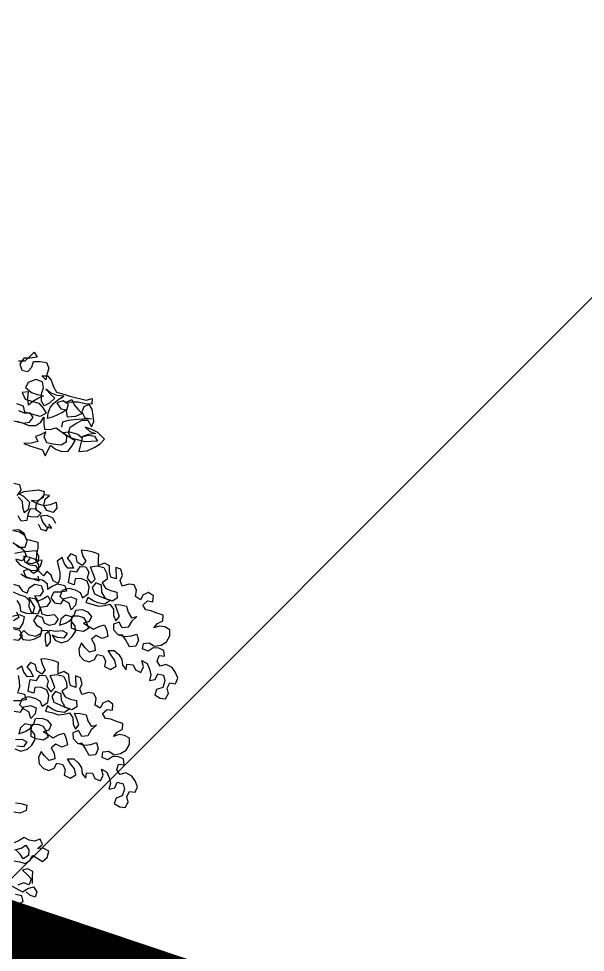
# Model space of a CAD drawing. Header units: inches. Extents: x 350994 to 353538, y 1581369 to 1583842.
# Drawn here: x 351464.888 to 351466.724, y 1583394.897 to 1583397.921 of the extents above; entities that cross this region are included whole.
import ezdxf

# ---------------------------------------------------------------- set-up
doc = ezdxf.new("R2010")
doc.units = ezdxf.units.IN
doc.header["$MEASUREMENT"] = 0
doc.linetypes.add('1', pattern=[0])
doc.layers.add('FOREST', color=96, linetype='Continuous')
doc.layers.add('TREE', color=81, linetype='1')

# ---------------------------------------------------------------- blocks, each defined once
blk = doc.blocks.new('TREE_4')
at = {"color": 94}
for points in [[(1238.8, 8065.7), (1276.4, 8074.4), (1293.8, 8103.3), (1314.1, 8135.1), (1337.2, 8111.9), (1299.6, 8097.5), (1264.9, 8088.8), (1250.4, 8048.4), (1270.6, 8019.4), (1305.3, 8019.4), (1322.6, 8048.3), (1322.7, 8083), (1360.3, 8091.6), (1397.9, 8094.5), (1418.1, 8065.6), (1415.1, 8028), (1418, 7996.2), (1389.1, 8013.6), (1420.9, 8022.2), (1446.9, 8001.9), (1470, 7967.2), (1493.1, 7941.2), (1536.5, 7941.1), (1574.1, 7938.2), (1669.5, 7938.1), (1701.3, 7955.4), (1707.1, 7923.6), (1669.5, 7915), (1629, 7915), (1591.4, 7906.4), (1559.6, 7897.7), (1588.5, 7920.8), (1608.7, 7894.8), (1637.6, 7874.5), (1666.5, 7857.2), (1631.8, 7831.2), (1588.4, 7816.8), (1574, 7851.5), (1576.9, 7889.1), (1542.3, 7903.5), (1510.4, 7883.3), (1539.3, 7854.4), (1574, 7857.3), (1550.9, 7834.1), (1507.5, 7799.5), (1478.5, 7782.2), (1475.7, 7814), (1478.6, 7848.7), (1493.1, 7877.6), (1516.2, 7906.5), (1539.4, 7929.6), (1501.8, 7923.8), (1461.3, 7929.6), (1429.5, 7944.1), (1464.2, 7921), (1493.1, 7906.5), (1469.9, 7871.8), (1443.9, 7848.7), (1420.8, 7871.8), (1412.2, 7912.3), (1415.1, 7949.9), (1400.7, 7981.7), (1360.2, 7984.7), (1322.6, 7958.7), (1313.9, 7926.9), (1354.3, 7906.6), (1389, 7903.7), (1426.6, 7903.6), (1400.6, 7883.4), (1374.5, 7857.4), (1354.3, 7831.4), (1339.8, 7871.9), (1337, 7906.6), (1302.3, 7895.1), (1328.3, 7860.4), (1371.6, 7857.4), (1409.2, 7857.4), (1441, 7834.2), (1464.1, 7811.1), (1435.2, 7785.1), (1377.3, 7785.1), (1342.6, 7788.1), (1328.2, 7819.9), (1287.7, 7822.8)], [(1305.1, 7788.1), (1339.8, 7782.3), (1371.6, 7790.9), (1394.7, 7767.8), (1380.2, 7736), (1351.3, 7721.6), (1293.4, 7721.6)], [(1310.8, 7727.4), (1348.4, 7724.5), (1383.1, 7718.6), (1423.5, 7727.3), (1446.7, 7753.3), (1455.4, 7785.1), (1464, 7750.4), (1475.6, 7718.6), (1507.4, 7724.3), (1539.2, 7741.6), (1608.6, 7712.7), (1614.3, 7675.1), (1591.2, 7652), (1544.9, 7646.2), (1507.3, 7646.2), (1484.2, 7675.2), (1487.1, 7707), (1464, 7683.9), (1435.1, 7666.6), (1455.3, 7640.5), (1420.6, 7623.2), (1380.1, 7611.7), (1423.4, 7605.8), (1461, 7602.9), (1492.8, 7600), (1515.9, 7571.1), (1524.6, 7605.8), (1530.4, 7637.6), (1565.1, 7623.1), (1602.7, 7617.2), (1637.4, 7628.8), (1651.9, 7660.6), (1663.5, 7695.3), (1611.5, 7712.7), (1579.7, 7724.2), (1620.2, 7738.7), (1669.3, 7735.7), (1698.2, 7721.2), (1698.1, 7640.3), (1744.4, 7654.7), (1782, 7686.5), (1808.1, 7712.5), (1825.5, 7744.3), (1779.2, 7773.2), (1741.6, 7781.9), (1701.2, 7784.9), (1733, 7767.5), (1767.6, 7764.6), (1727.2, 7747.2), (1695.3, 7727), (1730, 7744.3), (1764.7, 7747.2), (1787.8, 7724.1), (1721.3, 7703.9), (1637.5, 7704), (1614.4, 7732.9), (1617.3, 7764.7), (1643.3, 7793.6), (1675.2, 7819.6), (1707, 7828.2), (1735.9, 7796.4), (1741.7, 7828.2), (1730.1, 7860), (1715.7, 7894.7), (1692.6, 7917.9), (1666.6, 7897.6), (1660.8, 7865.8), (1686.8, 7836.9), (1724.3, 7839.8), (1675.2, 7825.4), (1628.9, 7810.9), (1597.1, 7799.4), (1568.2, 7782.1), (1568.1, 7753.2)], [(1541.5, 7262.6), (1503.9, 7254), (1498.1, 7219.3), (1501, 7184.6), (1469.2, 7173), (1446.1, 7199.1)], [(1376.8, 7375.5), (1411.5, 7375.5), (1426, 7346.6), (1411.5, 7311.9)], [(1420.1, 7306.1), (1449, 7285.8), (1457.7, 7254), (1475, 7225.1), (1495.3, 7251.1), (1492.4, 7288.7), (1452, 7314.7), (1420.2, 7323.4), (1446.2, 7343.6), (1492.5, 7360.9), (1524.3, 7372.5), (1559, 7369.6), (1561.8, 7334.9), (1532.9, 7306), (1498.2, 7303.1), (1535.8, 7294.4), (1576.3, 7291.5), (1611, 7305.9), (1639.9, 7326.1), (1651.4, 7294.3), (1637, 7265.4), (1599.4, 7268.3), (1576.3, 7291.5), (1573.4, 7329.1), (1593.7, 7355.1), (1561.9, 7352.2), (1544.5, 7320.4), (1530, 7291.5), (1532.9, 7259.7), (1570.4, 7245.2), (1553.1, 7216.3), (1518.4, 7210.6), (1503.9, 7210.6)], [(1665.8, 7207.6), (1642.7, 7233.6), (1608, 7239.4), (1570.4, 7227.9), (1590.6, 7198.9), (1616.6, 7175.8), (1651.3, 7175.8), (1628.2, 7193.1)], [(1567.5, 7181.6), (1590.6, 7155.6), (1622.4, 7152.7), (1631.1, 7181.6)], [(1492.1, 6947.5), (1521, 6927.2), (1552.8, 6918.5), (1587.5, 6912.7), (1619.3, 6918.5), (1639.6, 6947.4), (1639.6, 6982.1), (1607.8, 6976.3), (1602, 7011), (1602.1, 7045.7), (1593.4, 7077.5), (1524, 7077.6), (1503.8, 7109.4), (1469.1, 7121), (1434.4, 7109.5)], [(1460.4, 7040), (1492.2, 7025.6), (1526.9, 7034.2), (1529.8, 7068.9), (1509.6, 7097.8), (1474.9, 7109.4), (1440.2, 7109.5)], [(1451.7, 7042.9), (1492.2, 7028.4), (1524, 7014), (1544.2, 6987.9), (1529.7, 6953.2), (1492.1, 6953.3)], [(1477.7, 6985.1), (1512.4, 7002.4), (1552.9, 7016.8), (1590.5, 7028.4), (1613.6, 7002.3), (1619.3, 6970.5), (1587.5, 6950.3), (1555.7, 6947.4), (1570.2, 6976.3)], [(1586.2, 6502), (1618, 6504.9), (1632.5, 6533.8), (1609.4, 6559.8), (1574.7, 6559.8)], [(1566.1, 6661), (1586.3, 6632.1), (1560.3, 6606.1)], [(1568.9, 6568.5), (1606.5, 6571.4), (1618.1, 6606.1), (1618.1, 6643.6), (1586.3, 6646.6), (1548.7, 6629.3)], [(1551.7, 6724.7), (1574.8, 6701.5), (1586.3, 6669.7), (1623.9, 6666.8), (1658.6, 6672.5), (1661.6, 6710.1), (1615.3, 6756.4), (1650, 6759.3), (1676, 6739), (1693.4, 6710.1), (1687.5, 6675.4), (1652.8, 6672.5), (1629.7, 6704.4), (1624, 6739.1), (1595.1, 6756.4), (1557.5, 6759.4), (1522.8, 6765.2)], [(1511.3, 6811.4), (1543.1, 6808.5), (1569.1, 6785.4), (1600.9, 6779.6), (1603.8, 6811.4), (1629.9, 6840.2), (1667.5, 6840.2), (1687.7, 6811.3), (1676.1, 6779.5), (1644.3, 6773.7), (1670.3, 6747.7), (1696.3, 6767.9), (1719.5, 6791), (1742.6, 6765), (1728.1, 6730.3), (1693.4, 6715.9), (1710.7, 6684), (1742.5, 6681.1), (1780.1, 6695.5), (1809, 6678.2), (1797.4, 6643.5), (1768.5, 6629.1), (1736.7, 6634.9), (1719.3, 6663.8), (1684.6, 6666.7), (1673.1, 6634.9), (1696.2, 6611.8), (1728, 6603.1), (1730.8, 6571.3), (1704.8, 6548.2), (1664.3, 6548.2), (1632.5, 6565.6), (1615.1, 6536.7), (1638.2, 6513.5), (1675.8, 6519.3), (1704.8, 6533.7), (1730.8, 6556.8), (1733.7, 6591.5), (1765.5, 6597.3), (1785.8, 6571.2), (1794.4, 6536.5), (1779.9, 6507.6), (1765.5, 6542.3), (1756.8, 6577), (1777.1, 6603), (1811.8, 6605.9), (1846.5, 6617.4), (1878.3, 6608.7), (1866.7, 6576.9), (1829.1, 6571.2), (1797.3, 6577), (1820.4, 6553.8), (1858, 6548), (1892.7, 6568.2), (1910.1, 6597.1), (1921.7, 6628.9), (1913.1, 6660.7), (1887.1, 6681), (1884.2, 6712.8), (1916, 6721.4), (1947.8, 6718.5), (1970.9, 6695.4), (1991.1, 6663.5), (1968, 6640.4), (1927.5, 6637.6), (1895.7, 6643.4), (1887, 6675.2), (1881.3, 6707), (1843.7, 6707), (1823.4, 6678.2), (1823.4, 6643.5), (1855.2, 6663.7), (1878.4, 6686.8), (1892.9, 6718.6), (1895.8, 6750.4), (1930.5, 6761.9), (1962.3, 6756.1), (1991.2, 6735.8), (1985.4, 6704), (1956.4, 6686.7), (1988.2, 6678), (2020, 6666.4), (2046.1, 6689.5), (2075, 6706.8), (2095.2, 6677.9), (2109.7, 6646.1), (2080.7, 6625.9), (2043.1, 6634.6), (2022.9, 6608.6), (2046, 6582.5), (2057.5, 6550.7), (2028.6, 6533.4), (1996.8, 6553.7), (1970.8, 6573.9), (1965, 6536.4), (1976.5, 6501.6), (2008.3, 6481.4), (2040.1, 6478.5), (2066.1, 6498.7), (2074.8, 6530.5), (2109.5, 6530.4), (2129.8, 6504.4), (2132.6, 6472.6), (2170.2, 6463.9), (2196.2, 6489.9), (2181.8, 6521.7), (2152.9, 6544.9), (2129.8, 6568), (2164.5, 6576.6), (2196.3, 6559.3), (2219.4, 6536.1), (2231, 6504.3), (2257, 6484), (2254.1, 6515.8), (2288.8, 6521.6), (2309, 6495.6), (2343.7, 6489.7), (2349.5, 6524.4), (2332.2, 6556.3), (2366.9, 6547.5), (2387.1, 6518.6), (2401.5, 6489.7), (2401.5, 6455), (2433.3, 6469.4), (2439.1, 6504.1), (2473.8, 6504.1), (2488.3, 6475.2), (2485.3, 6434.7), (2453.5, 6414.5), (2450.6, 6382.7), (2485.3, 6371.1), (2517.1, 6373.9), (2525.8, 6408.6), (2511.4, 6437.5), (2520.1, 6469.3), (2551.9, 6472.2), (2557.7, 6506.9), (2537.5, 6535.8), (2511.5, 6559), (2473.9, 6567.7), (2442.1, 6550.4), (2419, 6573.5), (2421.9, 6608.2), (2453.7, 6611.1), (2442.1, 6642.9), (2410.3, 6648.7), (2378.5, 6643), (2355.4, 6617), (2320.7, 6622.8), (2317.8, 6654.6), (2349.6, 6666.1), (2384.3, 6654.5), (2419, 6668.9), (2445.1, 6694.9), (2456.7, 6732.5), (2448, 6767.2), (2416.2, 6775.9), (2384.4, 6773.1), (2355.5, 6755.7), (2370, 6784.6), (2396, 6807.7), (2390.3, 6839.5), (2352.7, 6842.5), (2318, 6848.3), (2286.2, 6845.4), (2263.1, 6868.6), (2283.4, 6897.5), (2315.2, 6900.3), (2309.4, 6935), (2277.6, 6946.6), (2251.6, 6926.4), (2242.9, 6894.6), (2211.1, 6906.2), (2208.2, 6943.8), (2188, 6969.8), (2156.2, 6967), (2121.5, 6946.8), (2104.2, 6975.7), (2110, 7007.5), (2092.7, 7039.3), (2060.9, 7042.2), (2078.2, 6978.6), (2046.3, 6981.5), (2031.9, 7010.5), (2023.3, 7042.3), (1991.5, 7051), (1962.5, 7030.8), (1953.9, 7062.6), (1948.1, 7094.4), (1913.5, 7097.3), (1878.8, 7097.3), (1844.1, 7091.6), (1861.4, 7059.8), (1884.5, 7036.6), (1870, 7007.7), (1838.2, 7019.3), (1823.8, 7051.1), (1792, 7056.9), (1777.5, 7028), (1806.4, 7007.8), (1826.6, 6981.7), (1794.8, 6973.1), (1768.8, 6993.4), (1748.6, 7025.2), (1725.4, 6999.2), (1739.9, 6967.4), (1754.3, 6938.4), (1762.9, 6906.6), (1760, 6874.8), (1728.2, 6883.5), (1710.9, 6912.5), (1682, 6926.9), (1667.5, 6898), (1635.7, 6918.3), (1627.1, 6953), (1601.1, 6979.1), (1566.4, 6982), (1531.7, 6982), (1543.2, 6950.2), (1577.9, 6941.5), (1609.7, 6944.4), (1632.8, 6921.2), (1609.7, 6898.1), (1577.9, 6912.6), (1549, 6898.1), (1569.2, 6869.2), (1603.9, 6866.3), (1635.7, 6872), (1667.5, 6874.9), (1699.3, 6860.4), (1707.9, 6828.6), (1731.1, 6851.7), (1757.1, 6871.9), (1800.5, 6871.9), (1817.8, 6843), (1783.1, 6828.5), (1748.4, 6819.9), (1739.7, 6785.2), (1765.7, 6762.1), (1803.3, 6764.9), (1814.9, 6799.6), (1849.6, 6816.9), (1884.3, 6811.1), (1887.1, 6776.4), (1869.8, 6744.6), (1849.6, 6779.3), (1817.8, 6788), (1788.9, 6805.4), (1794.7, 6843), (1826.5, 6863.2), (1864.1, 6863.2), (1895.9, 6854.5), (1916.1, 6828.4), (1942.1, 6857.3), (1939.3, 6897.8), (1919.1, 6926.7), (1881.5, 6932.5), (1849.7, 6923.9), (1852.5, 6889.2), (1817.9, 6892.1), (1815, 6929.7), (1812.1, 6961.5), (1849.7, 6964.4), (1861.3, 6999.1), (1893.1, 7004.8), (1916.2, 6978.8), (1916.2, 6944.1), (1945.1, 6920.9), (1962.5, 6949.8), (1939.4, 6981.6), (1919.2, 7010.6), (1953.9, 7025), (1994.3, 7025), (2020.3, 6996), (2029, 6964.2), (2005.8, 6938.2), (2031.8, 6912.2), (2063.6, 6906.3), (2101.2, 6906.3), (2109.9, 6871.6), (2086.7, 6848.5), (2046.2, 6854.3), (2017.3, 6886.2), (2005.8, 6923.7), (1971.1, 6929.6), (1956.6, 6897.8), (1976.9, 6865.9), (2008.7, 6860.1), (2043.3, 6854.3), (2075.1, 6851.4), (2049.1, 6822.5), (2008.6, 6819.7), (1976.8, 6825.5), (1945, 6837.1), (1942.1, 6805.3), (1985.5, 6805.2), (2017.3, 6802.3), (2049.1, 6813.8), (2078, 6828.3), (2104, 6805.1), (2112.7, 6770.4), (2132.9, 6744.4), (2147.4, 6773.3), (2127.1, 6805.1), (2106.9, 6834), (2138.7, 6839.8), (2173.4, 6839.7), (2190.8, 6807.9), (2216.8, 6781.9), (2245.7, 6796.3), (2222.5, 6761.6), (2210.9, 6724.1), (2179.1, 6712.5), (2153.1, 6741.5), (2124.2, 6721.2), (2132.8, 6689.4), (2164.6, 6669.2), (2208, 6669.1), (2239.8, 6680.7), (2268.7, 6698), (2286, 6666.2), (2280.2, 6628.6), (2245.5, 6617.1), (2213.7, 6651.8), (2187.7, 6674.9), (2167.5, 6666.3)], [(1538.3, 6878.1), (1575.9, 6866.5), (1619.2, 6866.4), (1651, 6863.5), (1639.5, 6889.5)], [(1732.3, 5944.6), (1767, 5956.2), (1798.8, 5947.5), (1787.2, 5915.7), (1749.6, 5909.9)], [(1741, 5892.6), (1778.5, 5886.8), (1813.3, 5907), (1830.6, 5935.9), (1842.2, 5967.7), (1833.6, 5999.5), (1807.6, 6019.8), (1804.7, 6051.6), (1836.5, 6060.2), (1868.3, 6057.3), (1891.4, 6034.1), (1911.6, 6002.3), (1888.5, 5979.2), (1848, 5976.3), (1816.2, 5982.2), (1807.6, 6014), (1801.8, 6045.8), (1764.2, 6045.8), (1744, 6016.9), (1743.9, 5982.2), (1775.8, 6002.4), (1798.9, 6025.5), (1813.4, 6057.3), (1816.3, 6089.1), (1851, 6100.7), (1882.8, 6094.9), (1911.7, 6074.6), (1905.9, 6042.8), (1877, 6025.5), (1908.8, 6016.8), (1940.6, 6005.2), (1966.6, 6028.3), (1995.5, 6045.6), (2015.7, 6016.7), (2030.2, 5984.9), (2001.2, 5964.6), (1963.7, 5973.3), (1943.4, 5947.3), (1966.5, 5921.3), (1978, 5889.5), (1949.1, 5872.2), (1917.3, 5892.4), (1891.3, 5912.7), (1885.5, 5875.1), (1897, 5840.4), (1928.8, 5820.1), (1960.6, 5817.2), (1986.7, 5837.4), (1995.4, 5869.2), (2030.1, 5869.2), (2050.3, 5843.2), (2053.1, 5811.4), (2090.7, 5802.6), (2116.8, 5828.6), (2102.3, 5860.5), (2073.4, 5883.6), (2050.3, 5906.8), (2085, 5915.4), (2116.8, 5898), (2139.9, 5874.9), (2151.5, 5843.1), (2177.5, 5822.8), (2174.6, 5854.6), (2209.3, 5860.4), (2229.5, 5834.3), (2264.2, 5828.5), (2270, 5863.2), (2252.7, 5895), (2287.4, 5886.3), (2307.6, 5857.4), (2322, 5828.5), (2322, 5793.8), (2353.8, 5808.2), (2359.6, 5842.9), (2394.3, 5842.8), (2408.8, 5813.9), (2405.8, 5773.4), (2374, 5753.2), (2371.1, 5721.4), (2405.8, 5709.8), (2437.6, 5712.7), (2446.3, 5747.4), (2431.9, 5776.3), (2440.6, 5808.1), (2472.4, 5811), (2478.2, 5845.7), (2458, 5874.6), (2432, 5897.7), (2394.4, 5906.5), (2362.6, 5889.1), (2339.5, 5912.3), (2342.4, 5947), (2374.2, 5949.8), (2362.7, 5981.7), (2330.9, 5987.5), (2299.1, 5981.7), (2275.9, 5955.7), (2241.2, 5961.5), (2238.4, 5993.3), (2270.2, 6004.9), (2304.9, 5993.3), (2339.6, 6007.7), (2365.6, 6033.7), (2377.2, 6071.3), (2368.6, 6106), (2336.8, 6114.7), (2305, 6111.8), (2276, 6094.5), (2290.5, 6123.4), (2316.6, 6146.5), (2310.8, 6178.3), (2273.2, 6181.2), (2238.5, 6187.1), (2206.7, 6184.2), (2183.6, 6207.3), (2203.9, 6236.2), (2235.7, 6239.1), (2229.9, 6273.8), (2198.1, 6285.4), (2172.1, 6265.2), (2163.4, 6233.4), (2131.6, 6245), (2128.7, 6282.6), (2108.5, 6308.6), (2076.7, 6305.7), (2042, 6285.5), (2024.7, 6314.5), (2030.5, 6346.3), (2013.2, 6378.1), (1981.4, 6381), (1998.7, 6317.4), (1966.9, 6320.3), (1952.4, 6349.2), (1943.8, 6381), (1912, 6389.7), (1883.1, 6369.5), (1874.4, 6401.3), (1868.7, 6433.2), (1834, 6436.1), (1799.3, 6436.1), (1764.6, 6430.4), (1781.9, 6398.5), (1805, 6375.4), (1790.5, 6346.5), (1758.7, 6358.1), (1744.3, 6389.9), (1712.5, 6395.7), (1698, 6366.8), (1726.9, 6346.5), (1747.1, 6320.5), (1715.3, 6311.9), (1689.3, 6332.1), (1669.1, 6363.9), (1646, 6337.9)], [(1660.4, 6306.1), (1674.8, 6277.2), (1683.5, 6245.4), (1680.5, 6213.6)], [(1677.6, 6210.7), (1721, 6210.7), (1738.3, 6181.7), (1703.6, 6167.3), (1668.9, 6158.7)], [(1686.2, 6100.8), (1723.8, 6103.7), (1735.4, 6138.4), (1770.1, 6155.7), (1804.8, 6149.9), (1807.7, 6115.2), (1790.3, 6083.4), (1770.1, 6118.1), (1738.3, 6126.8), (1709.4, 6144.2), (1715.2, 6181.7), (1747, 6202), (1784.6, 6201.9), (1816.4, 6193.2), (1836.6, 6167.2), (1862.7, 6196.1), (1859.8, 6236.6), (1839.6, 6265.5), (1802, 6271.3), (1770.2, 6262.7), (1773.1, 6228), (1738.4, 6230.9), (1735.5, 6268.5), (1732.7, 6300.3), (1770.2, 6303.1), (1781.8, 6337.8), (1813.7, 6343.6), (1836.8, 6317.5), (1836.7, 6282.8), (1865.6, 6259.7), (1883, 6288.6), (1859.9, 6320.4), (1839.7, 6349.3), (1874.4, 6363.8), (1914.9, 6363.7), (1940.9, 6334.8), (1949.5, 6303), (1926.4, 6277), (1952.3, 6250.9), (1984.1, 6245.1), (2021.7, 6245.1), (2030.4, 6210.4), (2007.2, 6187.3), (1966.8, 6193.1), (1937.9, 6224.9), (1926.3, 6262.5), (1891.6, 6268.3), (1877.2, 6236.5), (1897.4, 6204.7), (1929.2, 6198.9), (1963.9, 6193.1), (1995.7, 6190.2), (1969.6, 6161.3), (1929.1, 6158.4), (1897.3, 6164.2), (1865.5, 6175.8), (1862.6, 6144), (1906, 6144), (1937.8, 6141.1), (1969.6, 6152.6), (1998.5, 6167), (2024.5, 6143.9), (2033.2, 6109.2), (2053.4, 6083.1), (2067.9, 6112), (2047.7, 6143.9), (2027.5, 6172.8), (2059.3, 6178.5), (2094, 6178.5), (2111.3, 6146.7), (2137.3, 6120.6), (2166.2, 6135.1), (2143, 6100.4), (2131.4, 6062.8), (2099.6, 6051.3), (2073.6, 6080.2), (2044.7, 6060), (2053.3, 6028.2), (2085.1, 6007.9), (2128.5, 6007.9), (2160.3, 6019.4), (2189.2, 6036.7), (2206.6, 6004.9), (2200.7, 5967.3), (2166, 5955.8), (2134.3, 5990.5), (2108.3, 6013.7), (2088, 6005)], [(2022.5, 5163.1), (2013.8, 5197.8), (2008.1, 5229.6), (1976.3, 5238.3), (1947.3, 5223.9), (1979.1, 5206.5), (2008, 5186.2), (2005.1, 5151.5), (1970.4, 5154.4), (1941.5, 5134.2)], [(1889.6, 5264.4), (1921.4, 5267.3), (1953.2, 5264.3), (1976.3, 5287.4), (1985, 5319.2), (2016.8, 5310.5), (2048.6, 5298.9), (2068.9, 5327.8), (2068.9, 5365.4), (2034.2, 5374.1), (2002.4, 5365.5), (2025.6, 5394.4), (2005.4, 5420.4), (1976.4, 5403.1), (1944.6, 5400.2), (1912.8, 5408.9), (1889.7, 5385.8), (1863.6, 5365.6)], [(1878.1, 5328), (1909.9, 5345.3), (1933, 5368.4), (1956.1, 5345.3), (1961.9, 5313.5), (1935.8, 5287.5), (1912.7, 5310.6), (1883.8, 5328)], [(1817.6, 5591.2), (1849.4, 5594), (1884.1, 5594), (1886.9, 5562.2), (1858, 5539.1), (1820.4, 5536.2)], [(1967.4, 5027.2), (1993.5, 5050.3), (1979, 5079.3), (1941.4, 5079.3)], [(1912.6, 5119.8), (1976.2, 5102.4), (2002.2, 5128.4), (2031.1, 5145.7), (2057.1, 5122.6), (2054.2, 5090.8), (2022.4, 5093.7), (1996.4, 5108.2)]]:
    blk.add_lwpolyline(points, dxfattribs=at)

msp = doc.modelspace()

# ---------------------------------------------------------------- hatches: boundary and pattern name
at = {"layer": 'FOREST', "lineweight": 5}
h = msp.add_hatch(dxfattribs=at)
h.set_pattern_fill('ANSI31', color=96, scale=50, style=0)
h.paths.add_polyline_path([(351604.9274, 1583347.98), (351663.0036, 1583522.9504), (351611.8779, 1583545.3594), (351490.2916, 1583598.0852), (351436.5696, 1583404.4646), (351529.745, 1583373.1705)])
h.paths.add_polyline_path([(351517.5086, 1583480.1397), (351575.3657, 1583480.1397), (351575.3657, 1583465.1397), (351517.5086, 1583465.1397)], flags=24)

# ---------------------------------------------------------------- linework, layer by layer
at = {"layer": 'FOREST', "color": 96, "lineweight": 5, "const_width": 0.2, "elevation": 94.7317}
msp.add_lwpolyline([(351604.9274, 1583347.98), (351663.0036, 1583522.9504), (351611.8779, 1583545.3594), (351490.2916, 1583598.0852), (351436.5696, 1583404.4646), (351529.745, 1583373.1705), (351604.9274, 1583347.98)], dxfattribs=at)

# ---------------------------------------------------------------- block references
at = {"layer": 'TREE', "lineweight": 5, "xscale": 0.0005632341247466223, "yscale": 0.0005632341530485974, "zscale": 0.0005632341444477617, "rotation": 346.4411541233163}
msp.add_blockref('TREE_4', (351463.1437, 1583392.5601), dxfattribs=at)

doc.saveas('drawing.dxf')
